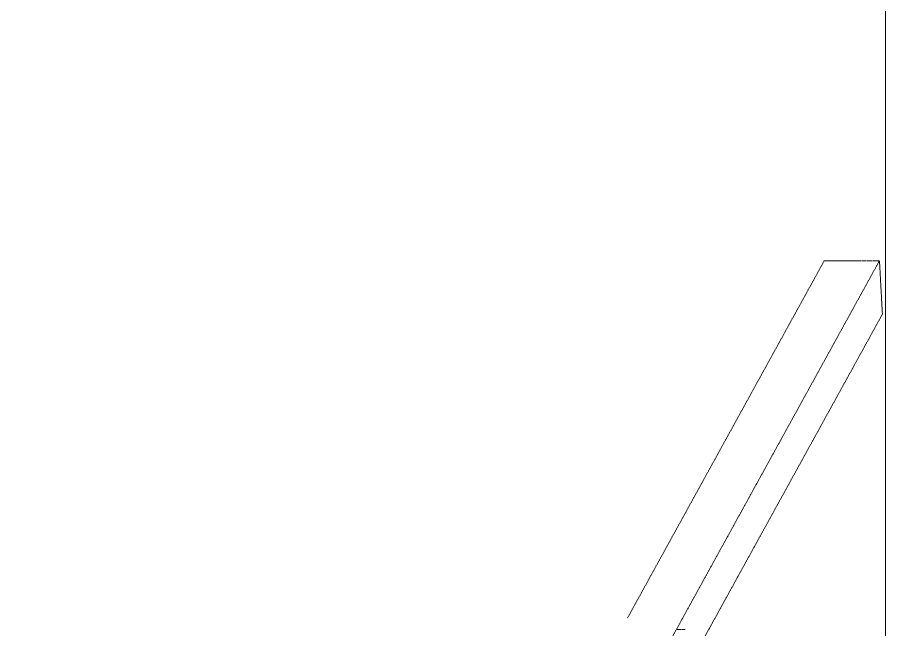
# Model space of a CAD drawing. Header units: millimetres. Extents: x -4452 to 2716, y -4985 to 3761.
# Drawn here: x 1168 to 2716, y 378 to 1470 of the extents above; entities that cross this region are included whole.
import ezdxf

# ---------------------------------------------------------------- set-up
doc = ezdxf.new("R2010")
doc.units = ezdxf.units.MM
doc.linetypes.add('HIDDEN', pattern=[1.905, 1.27, -0.635])
doc.layers.add('DIKOM_ЗОНА', color=80, linetype='Continuous')
doc.layers.add('DIKOM_ОБЪЕКТ', color=7, linetype='Continuous')

msp = doc.modelspace()

# ---------------------------------------------------------------- linework, layer by layer
at = {"layer": 'DIKOM_ЗОНА', "color": 3, "lineweight": 15}
msp.add_lwpolyline([(2716.437, -2438.873), (2716.437, 2761.127, 0.41421356), (1716.437, 3761.127), (-1943.563, 3761.127, 0.41421356), (-2943.563, 2761.127), (-2943.563, -2438.873, 0.41421356), (-1943.563, -3438.873), (1716.437, -3438.873, 0.41421356)], format="xyb", close=True, dxfattribs=at)
at = {"layer": 'DIKOM_ОБЪЕКТ', "color": 7, "linetype": 'HIDDEN', "lineweight": 15}
for p, q in [((2606.96, 1035.642), (2255.699, 397.846)), ((2705.44, 1035.642), (2298.67, 297.055)), ((2705.44, 1035.642), (2606.96, 1035.642)), ((2710.662, 940.27), (2705.44, 1035.642)), ((2366.419, 315.216), (2710.662, 940.27)), ((2358.984, 377.564), (2344.212, 377.564))]:
    msp.add_line(p, q, dxfattribs=at)

doc.saveas('drawing.dxf')
